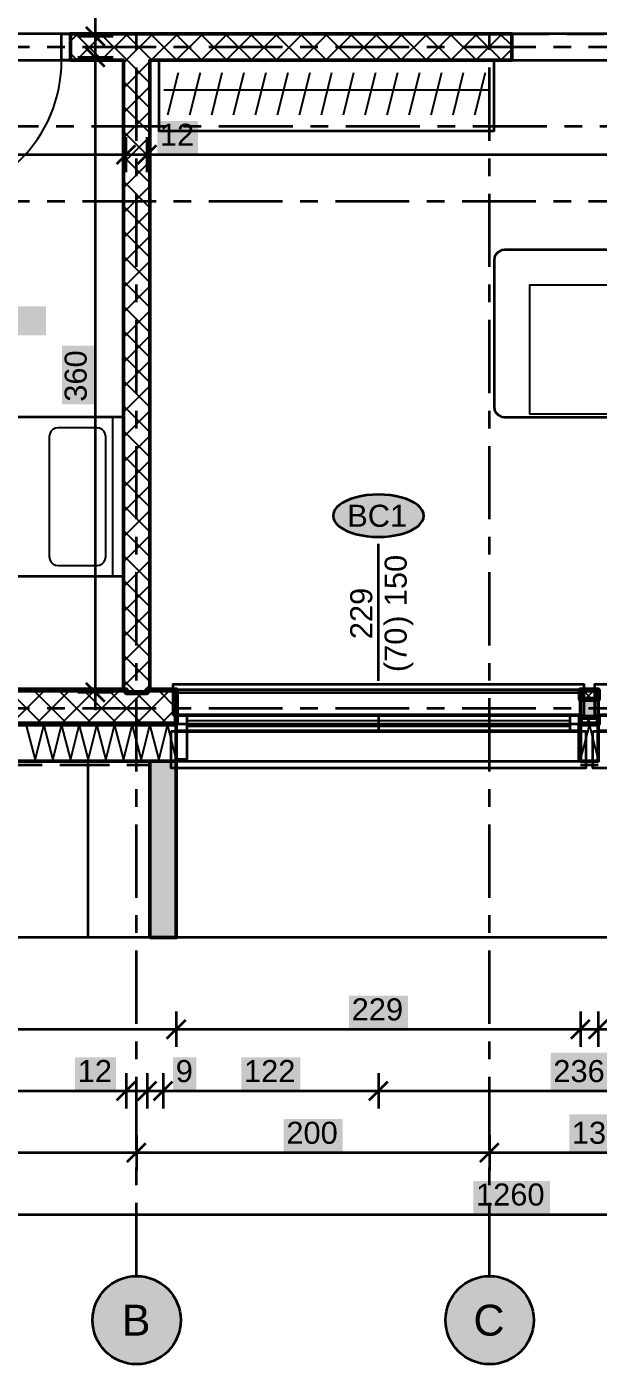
# Model space of a CAD drawing. Header units: metres. Extents: x -5.4 to 21.6, y -4.3 to 13.3.
# Drawn here: x 3.25 to 6.49, y -3.72 to 3.86 of the extents above; entities that cross this region are included whole.
import ezdxf

# ---------------------------------------------------------------- set-up
doc = ezdxf.new("R2010")
doc.units = ezdxf.units.M
for name, pattern in [('KRESKOWA', [5.25, 4.2, -1.05]), ('PUNKTOWA', [10.5, 8.4, -1.05, 0, -1.05]), ('PUNKTOWA_KROTKA', [6.3, 4.2, -1.05, 0, -1.05])]:
    doc.linetypes.add(name, pattern=pattern)
for name, color, linetype, lineweight in [('A-DRZWI', 3, 'Continuous', 35), ('A-KRESKOWANIE', 8, 'Continuous', 18), ('A-MASKA', 7, 'Continuous', 18), ('A-MEBLE', 8, 'Continuous', 18), ('A-NAD-CIECIEM', 8, 'KRESKOWA', 25), ('A-OKNA', 3, 'Continuous', 35), ('A-OPISY', 2, 'Continuous', 25), ('A-OSIE', 1, 'PUNKTOWA', 25), ('A-POMIESZCZENIA', 2, 'Continuous', 25), ('A-PRZEKROJE', 1, 'PUNKTOWA_KROTKA', 50), ('A-SCIANY-DZIAL', 7, 'Continuous', 35), ('A-SCIANY-IZOL', 4, 'Continuous', 35), ('A-SCIANY-KONSTR', 7, 'Continuous', 50), ('A-WIDOK', 7, 'Continuous', 25), ('A-WYMIARY', 1, 'Continuous', 25), ('A-WYPELNIENIA', 9, 'Continuous', 18)]:
    doc.layers.add(name, color=color, linetype=linetype, lineweight=lineweight)
doc.styles.add('PL_ARIAL', font='arial.ttf')

msp = doc.modelspace()

# ---------------------------------------------------------------- hatches: boundary and pattern name
at = {"layer": 'A-MASKA', "true_color": 0xffffff}
for points in [[(3.9915, 3.147), (4.2236, 3.147), (4.2236, 3.3295), (3.9915, 3.3295)], [(3.6345, 1.7234), (3.6345, 2.0566), (3.452, 2.0566), (3.452, 1.7234)], [(5.0784, -1.8125), (5.4116, -1.8125), (5.4116, -1.63), (5.0784, -1.63)], [(6.2208, -2.1625), (6.6342, -2.1625), (6.6342, -1.9525), (6.2208, -1.9525)], [(3.5264, -2.1625), (3.7585, -2.1625), (3.7585, -1.98), (3.5264, -1.98)], [(4.0815, -2.1625), (4.2125, -2.1625), (4.2125, -1.98), (4.0815, -1.98)], [(4.4684, -2.1625), (4.8016, -2.1625), (4.8016, -1.98), (4.4684, -1.98)], [(4.7084, -2.5125), (5.0416, -2.5125), (5.0416, -2.33), (4.7084, -2.33)], [(6.3258, -2.5125), (6.7392, -2.5125), (6.7392, -2.3025), (6.3258, -2.3025)], [(5.7829, -2.8625), (6.2171, -2.8625), (6.2171, -2.68), (5.7829, -2.68)]]:
    msp.add_hatch(color=7, dxfattribs=at).paths.add_polyline_path(points)
at = {"layer": 'A-OPISY', "true_color": 0xffffff}
msp.add_hatch(color=7, dxfattribs=at).paths.add_polyline_path([(5.5017, 1.0917), (5.4995, 1.1073), (5.493, 1.1227), (5.4822, 1.1376), (5.4673, 1.1517), (5.4487, 1.1647), (5.4265, 1.1765), (5.4013, 1.1869), (5.3734, 1.1956), (5.3432, 1.2025), (5.3114, 1.2076), (5.2785, 1.2106), (5.245, 1.2117), (5.2115, 1.2106), (5.1786, 1.2076), (5.1468, 1.2025), (5.1166, 1.1956), (5.0887, 1.1869), (5.0635, 1.1765), (5.0413, 1.1647), (5.0227, 1.1517), (5.0078, 1.1376), (4.997, 1.1227), (4.9905, 1.1073), (4.9883, 1.0917), (4.9905, 1.076), (4.997, 1.0606), (5.0078, 1.0457), (5.0227, 1.0317), (5.0413, 1.0186), (5.0635, 1.0068), (5.0887, 0.9965), (5.1166, 0.9877), (5.1468, 0.9808), (5.1786, 0.9758), (5.2115, 0.9727), (5.245, 0.9717), (5.2785, 0.9727), (5.3114, 0.9758), (5.3432, 0.9808), (5.3734, 0.9877), (5.4013, 0.9965), (5.4265, 1.0068), (5.4487, 1.0186), (5.4673, 1.0317), (5.4822, 1.0457), (5.493, 1.0606), (5.4995, 1.076)])
at = {"layer": 'A-OSIE', "true_color": 0xffffff}
for points in [[(4.125, -3.47), (4.1229, -3.4374), (4.1165, -3.4053), (4.106, -3.3743), (4.0915, -3.345), (4.0733, -3.3178), (4.0518, -3.2932), (4.0272, -3.2717), (4, -3.2535), (3.9707, -3.239), (3.9397, -3.2285), (3.9076, -3.2221), (3.875, -3.22), (3.8424, -3.2221), (3.8103, -3.2285), (3.7793, -3.239), (3.75, -3.2535), (3.7228, -3.2717), (3.6982, -3.2932), (3.6767, -3.3178), (3.6585, -3.345), (3.644, -3.3743), (3.6335, -3.4053), (3.6271, -3.4374), (3.625, -3.47), (3.6271, -3.5026), (3.6335, -3.5347), (3.644, -3.5657), (3.6585, -3.595), (3.6767, -3.6222), (3.6982, -3.6468), (3.7228, -3.6683), (3.75, -3.6865), (3.7793, -3.701), (3.8103, -3.7115), (3.8424, -3.7179), (3.875, -3.72), (3.9076, -3.7179), (3.9397, -3.7115), (3.9707, -3.701), (4, -3.6865), (4.0272, -3.6683), (4.0518, -3.6468), (4.0733, -3.6222), (4.0915, -3.595), (4.106, -3.5657), (4.1165, -3.5347), (4.1229, -3.5026)], [(6.125, -3.47), (6.1229, -3.4374), (6.1165, -3.4053), (6.106, -3.3743), (6.0915, -3.345), (6.0733, -3.3178), (6.0518, -3.2932), (6.0272, -3.2717), (6, -3.2535), (5.9707, -3.239), (5.9397, -3.2285), (5.9076, -3.2221), (5.875, -3.22), (5.8424, -3.2221), (5.8103, -3.2285), (5.7793, -3.239), (5.75, -3.2535), (5.7228, -3.2717), (5.6982, -3.2932), (5.6767, -3.3178), (5.6585, -3.345), (5.644, -3.3743), (5.6335, -3.4053), (5.6271, -3.4374), (5.625, -3.47), (5.6271, -3.5026), (5.6335, -3.5347), (5.644, -3.5657), (5.6585, -3.595), (5.6767, -3.6222), (5.6982, -3.6468), (5.7228, -3.6683), (5.75, -3.6865), (5.7793, -3.701), (5.8103, -3.7115), (5.8424, -3.7179), (5.875, -3.72), (5.9076, -3.7179), (5.9397, -3.7115), (5.9707, -3.701), (6, -3.6865), (6.0272, -3.6683), (6.0518, -3.6468), (6.0733, -3.6222), (6.0915, -3.595), (6.106, -3.5657), (6.1165, -3.5347), (6.1229, -3.5026)]]:
    msp.add_hatch(color=7, dxfattribs=at).paths.add_polyline_path(points)
at = {"layer": 'A-POMIESZCZENIA', "true_color": 0xffffff}
msp.add_hatch(color=7, dxfattribs=at).paths.add_polyline_path([(1.2942, 2.1145), (3.3608, 2.1145), (3.3608, 2.2795), (1.2942, 2.2795)])
at = {"layer": 'A-WYPELNIENIA', "true_color": 0x000000}
for points in [[(6.49, -0.05), (6.39, -0.05), (6.39, 0.05), (6.49, 0.05)], [(3.95, -1.3), (3.95, -0.3), (4.1, -0.3), (4.1, -0.32), (4.1, -1.3)]]:
    msp.add_hatch(color=7, dxfattribs=at).paths.add_polyline_path(points)

# ---------------------------------------------------------------- linework, layer by layer
at = {"layer": 'A-DRZWI', "lineweight": 35, "ltscale": 0.05}
msp.add_lwpolyline([(3.5, 3.675), (3.45, 3.675), (3.45, 3.825), (3.5, 3.825)], close=True, dxfattribs=at)
at = {"layer": 'A-DRZWI', "lineweight": 25, "ltscale": 0.05}
msp.add_arc((2.65, 3.675), 0.8, -90, 0, dxfattribs=at)
at = {"layer": 'A-KRESKOWANIE', "lineweight": 25, "ltscale": 0.05}
for points in [[(3.5, 3.7828), (3.5422, 3.825)], [(3.6789, 3.675), (3.5289, 3.825)], [(3.5336, 3.675), (3.6836, 3.825)], [(3.815, 3.6803), (3.6703, 3.825)], [(3.675, 3.675), (3.825, 3.825)], [(3.9618, 3.675), (3.8118, 3.825)], [(3.8314, 3.69), (3.9664, 3.825)], [(4.1032, 3.675), (3.9532, 3.825)], [(3.9578, 3.675), (4.1078, 3.825)], [(4.2446, 3.675), (4.0946, 3.825)], [(4.0993, 3.675), (4.2493, 3.825)], [(4.386, 3.675), (4.236, 3.825)], [(4.2407, 3.675), (4.3907, 3.825)], [(4.5274, 3.675), (4.3774, 3.825)], [(4.3821, 3.675), (4.5321, 3.825)], [(4.6689, 3.675), (4.5189, 3.825)], [(4.5235, 3.675), (4.6735, 3.825)], [(4.8103, 3.675), (4.6603, 3.825)], [(4.6649, 3.675), (4.8149, 3.825)], [(4.9517, 3.675), (4.8017, 3.825)], [(4.8064, 3.675), (4.9564, 3.825)], [(5.0931, 3.675), (4.9431, 3.825)], [(4.9478, 3.675), (5.0978, 3.825)], [(5.2345, 3.675), (5.0845, 3.825)], [(5.0892, 3.675), (5.2392, 3.825)], [(5.376, 3.675), (5.226, 3.825)], [(5.2306, 3.675), (5.3806, 3.825)], [(5.5174, 3.675), (5.3674, 3.825)], [(5.3721, 3.675), (5.5221, 3.825)], [(5.6588, 3.675), (5.5088, 3.825)], [(5.5135, 3.675), (5.6635, 3.825)], [(5.8002, 3.675), (5.6502, 3.825)], [(5.6549, 3.675), (5.8049, 3.825)], [(5.9417, 3.675), (5.7917, 3.825)], [(5.7963, 3.675), (5.9463, 3.825)], [(6, 3.7581), (5.9331, 3.825)], [(5.9377, 3.675), (6, 3.7373)], [(3.5375, 3.675), (3.5, 3.7125)], [(3.8, 3.6586), (3.8314, 3.69)], [(3.8, 3.5172), (3.95, 3.6672)], [(3.95, 3.5453), (3.815, 3.6803)], [(3.95, 3.4039), (3.8, 3.5539)], [(3.8, 3.3757), (3.95, 3.5257)], [(3.95, 3.2625), (3.8, 3.4125)], [(3.8, 3.2343), (3.95, 3.3843)], [(3.95, 3.1211), (3.8, 3.2711)], [(3.8, 3.0929), (3.95, 3.2429)], [(3.95, 2.9796), (3.8, 3.1296)], [(3.8, 2.9515), (3.95, 3.1015)], [(3.95, 2.8382), (3.8, 2.9882)], [(3.8, 2.8101), (3.95, 2.9601)], [(3.95, 2.6968), (3.8, 2.8468)], [(3.8, 2.6686), (3.95, 2.8186)], [(3.95, 2.5554), (3.8, 2.7054)], [(3.8, 2.5272), (3.95, 2.6772)], [(3.95, 2.414), (3.8, 2.564)], [(3.8, 2.3858), (3.95, 2.5358)], [(3.95, 2.2725), (3.8, 2.4225)], [(3.8, 2.2444), (3.95, 2.3944)], [(3.95, 2.1311), (3.8, 2.2811)], [(3.8, 2.1029), (3.95, 2.2529)], [(3.95, 1.9897), (3.8, 2.1397)], [(3.8, 1.9615), (3.95, 2.1115)], [(3.95, 1.8483), (3.8, 1.9983)], [(3.8, 1.8201), (3.95, 1.9701)], [(3.95, 1.7069), (3.8, 1.8569)], [(3.8, 1.6787), (3.95, 1.8287)], [(3.95, 1.5654), (3.8, 1.7154)], [(3.8, 1.5373), (3.95, 1.6873)], [(3.95, 1.424), (3.8, 1.574)], [(3.8, 1.3958), (3.95, 1.5458)], [(3.95, 1.2826), (3.8, 1.4326)], [(3.8, 1.2544), (3.95, 1.4044)], [(3.95, 1.1412), (3.8, 1.2912)], [(3.8, 1.113), (3.95, 1.263)], [(3.95, 0.9997), (3.8, 1.1497)], [(3.8, 0.9716), (3.95, 1.1216)], [(3.95, 0.8583), (3.8, 1.0083)], [(3.8, 0.8302), (3.95, 0.9802)], [(3.95, 0.7169), (3.8, 0.8669)], [(3.8, 0.6887), (3.95, 0.8387)], [(3.95, 0.5755), (3.8, 0.7255)], [(3.8, 0.5473), (3.95, 0.6973)], [(3.95, 0.4341), (3.8, 0.5841)], [(3.8, 0.4059), (3.95, 0.5559)], [(3.95, 0.2926), (3.8, 0.4426)], [(3.8, 0.2645), (3.95, 0.4145)], [(3.95, 0.1512), (3.8, 0.3012)], [(3.8, 0.123), (3.95, 0.273)], [(3.8698, 0.09), (3.8, 0.1598)], [(3.3427, -0.09), (3.1477, 0.105)], [(3.1627, -0.09), (3.3577, 0.105)], [(3.4841, -0.09), (3.2891, 0.105)], [(3.3041, -0.09), (3.4991, 0.105)], [(3.6255, -0.09), (3.4305, 0.105)], [(3.4455, -0.09), (3.6405, 0.105)], [(3.767, -0.09), (3.572, 0.105)], [(3.587, -0.09), (3.782, 0.105)], [(3.9084, -0.09), (3.7134, 0.105)], [(3.7284, -0.09), (3.9084, 0.09)], [(3.8698, -0.09), (4.0648, 0.105)], [(4.0498, -0.09), (3.8698, 0.09)], [(3.9084, 0.09), (3.95, 0.1316)], [(4.1, 0.0012), (3.9962, 0.105)], [(6.4554, 0.05), (6.4004, 0.105)], [(6.414, 0.05), (6.469, 0.105)], [(4.0112, -0.09), (4.1, -0.0012)], [(6.454, -0.09), (6.414, -0.05)], [(6.4154, -0.09), (6.4554, -0.05)], [(3.25, -0.0975), (3.3, -0.2925), (3.35, -0.0975), (3.4, -0.2925), (3.45, -0.0975), (3.5, -0.2925), (3.55, -0.0975), (3.6, -0.2925), (3.65, -0.0975), (3.7, -0.2925), (3.75, -0.0975), (3.8, -0.2925), (3.85, -0.0975), (3.9, -0.2925), (3.95, -0.0975), (4, -0.2925), (4.05, -0.0975), (4.1, -0.2925)], [(6.39, -0.2925), (6.44, -0.0975), (6.49, -0.2925), (6.49, -0.2925)]]:
    msp.add_lwpolyline(points, dxfattribs=at)
at = {"layer": 'A-MEBLE', "lineweight": 35, "ltscale": 0.05}
for points in [[(5.9, 3.675), (4, 3.675), (4, 3.275), (5.9, 3.275)], [(5.96, 2.6), (5.9415, 2.5971), (5.9247, 2.5885), (5.9115, 2.5753), (5.9029, 2.5585), (5.9, 2.54), (5.9, 1.71), (5.9029, 1.6915), (5.9115, 1.6747), (5.9247, 1.6615), (5.9415, 1.6529), (5.96, 1.65), (8.44, 1.65), (8.4585, 1.6529), (8.4753, 1.6615), (8.4885, 1.6747), (8.4971, 1.6915), (8.5, 1.71), (8.5, 2.54), (8.4971, 2.5585), (8.4885, 2.5753), (8.4753, 2.5885), (8.4585, 2.5971), (8.44, 2.6)], [(3.8, 0.75), (3.8, 1.65), (1.8, 1.65), (1.8, 0.75)]]:
    msp.add_lwpolyline(points, close=True, dxfattribs=at)
at = {"layer": 'A-MEBLE', "lineweight": 25, "ltscale": 0.05}
for points in [[(4.11, 3.603), (4.05, 3.363)], [(4.2343, 3.603), (4.1743, 3.363)], [(4.3586, 3.603), (4.2986, 3.363)], [(4.4829, 3.603), (4.4229, 3.363)], [(4.6071, 3.603), (4.5471, 3.363)], [(4.7314, 3.603), (4.6714, 3.363)], [(4.8557, 3.603), (4.7957, 3.363)], [(4.98, 3.603), (4.92, 3.363)], [(5.1043, 3.603), (5.0443, 3.363)], [(5.2286, 3.603), (5.1686, 3.363)], [(5.3529, 3.603), (5.2929, 3.363)], [(5.4771, 3.603), (5.4171, 3.363)], [(5.6014, 3.603), (5.5414, 3.363)], [(5.7257, 3.603), (5.6657, 3.363)], [(5.85, 3.603), (5.79, 3.363)], [(5.87, 3.505), (4.03, 3.505)], [(3.74, 0.75), (3.74, 1.65)]]:
    msp.add_lwpolyline(points, dxfattribs=at)
for points in [[(8.3, 2.4), (6.1, 2.4), (6.1, 1.67), (8.3, 1.67)], [(3.7, 1.54), (3.6976, 1.5555), (3.6905, 1.5694), (3.6794, 1.5805), (3.6655, 1.5876), (3.65, 1.59), (3.43, 1.59), (3.4145, 1.5876), (3.4006, 1.5805), (3.3895, 1.5694), (3.3824, 1.5555), (3.38, 1.54), (3.38, 0.86), (3.3824, 0.8445), (3.3895, 0.8306), (3.4006, 0.8195), (3.4145, 0.8124), (3.43, 0.81), (3.65, 0.81), (3.6655, 0.8124), (3.6794, 0.8195), (3.6905, 0.8306), (3.6976, 0.8445), (3.7, 0.86)]]:
    msp.add_lwpolyline(points, close=True, dxfattribs=at)
at = {"layer": 'A-NAD-CIECIEM', "linetype": 'KRESKOWA', "lineweight": 35, "ltscale": 0.05, "flags": 128}
for points in [[(6, 3.825), (8.4, 3.825)], [(6, 3.675), (8.4, 3.675)], [(-0.2795, -0.32), (3.5995, -0.32)], [(3.9495, -1.3), (3.6, -1.3), (3.6, -0.32), (3.9495, -0.32)], [(6.3905, -0.32), (6.4895, -0.32)], [(3.5995, -1.3), (-0.2795, -1.3)], [(11.1195, -1.3), (4.1005, -1.3)]]:
    msp.add_lwpolyline(points, dxfattribs=at)
at = {"layer": 'A-OKNA', "lineweight": 35, "ltscale": 0.05}
for points in [[(4.08, -0.04), (6.41, -0.04), (6.41, 0.135), (4.08, 0.135)], [(6.47, -0.04), (8.75, -0.04), (8.75, 0.135), (6.47, 0.135)], [(4.07, -0.13), (6.42, -0.13), (6.42, -0.34), (4.07, -0.34)], [(6.46, -0.13), (8.76, -0.13), (8.76, -0.34), (6.46, -0.34)]]:
    msp.add_lwpolyline(points, close=True, dxfattribs=at)
at = {"layer": 'A-OKNA', "lineweight": 50, "ltscale": 0.05}
for points in [[(4.1, -0.04), (6.39, -0.04), (6.39, -0.13), (4.1, -0.13)], [(6.49, -0.04), (8.73, -0.04), (8.73, -0.13), (6.49, -0.13)]]:
    msp.add_lwpolyline(points, close=True, dxfattribs=at)
at = {"layer": 'A-OKNA', "lineweight": 35, "ltscale": 0.05}
for points in [[(4.16, -0.04), (4.16, -0.13)], [(5.245, -0.04), (5.245, -0.13)], [(6.33, -0.04), (6.33, -0.13)]]:
    msp.add_lwpolyline(points, dxfattribs=at)
at = {"layer": 'A-OKNA', "lineweight": 25, "ltscale": 0.05}
for points in [[(4.16, -0.0688), (6.33, -0.0688)], [(4.16, -0.1012), (6.33, -0.1012)]]:
    msp.add_lwpolyline(points, dxfattribs=at)
at = {"layer": 'A-OPISY', "lineweight": 35, "ltscale": 0.05}
msp.add_lwpolyline([(5.5017, 1.0917), (5.4995, 1.1073), (5.493, 1.1227), (5.4822, 1.1376), (5.4673, 1.1517), (5.4487, 1.1647), (5.4265, 1.1765), (5.4013, 1.1869), (5.3734, 1.1956), (5.3432, 1.2025), (5.3114, 1.2076), (5.2785, 1.2106), (5.245, 1.2117), (5.2115, 1.2106), (5.1786, 1.2076), (5.1468, 1.2025), (5.1166, 1.1956), (5.0887, 1.1869), (5.0635, 1.1765), (5.0413, 1.1647), (5.0227, 1.1517), (5.0078, 1.1376), (4.997, 1.1227), (4.9905, 1.1073), (4.9883, 1.0917), (4.9905, 1.076), (4.997, 1.0606), (5.0078, 1.0457), (5.0227, 1.0317), (5.0413, 1.0186), (5.0635, 1.0068), (5.0887, 0.9965), (5.1166, 0.9877), (5.1468, 0.9808), (5.1786, 0.9758), (5.2115, 0.9727), (5.245, 0.9717), (5.2785, 0.9727), (5.3114, 0.9758), (5.3432, 0.9808), (5.3734, 0.9877), (5.4013, 0.9965), (5.4265, 1.0068), (5.4487, 1.0186), (5.4673, 1.0317), (5.4822, 1.0457), (5.493, 1.0606), (5.4995, 1.076)], close=True, dxfattribs=at)
at = {"layer": 'A-OSIE', "linetype": 'PUNKTOWA', "lineweight": 35, "ltscale": 0.049441, "flags": 128}
for points in [[(3.875, -3.22), (3.875, 12.25)], [(5.875, -3.22), (5.875, 12.25)]]:
    msp.add_lwpolyline(points, dxfattribs=at)
at = {"layer": 'A-OSIE', "linetype": 'PUNKTOWA', "lineweight": 35, "ltscale": 0.049651, "flags": 128}
for points in [[(-4.32, 3.75), (20.6, 3.75)], [(-4.32, 2.875), (20.6, 2.875)], [(-4.32, 0), (20.6, 0)]]:
    msp.add_lwpolyline(points, dxfattribs=at)
at = {"layer": 'A-OSIE', "linetype": 'Continuous', "lineweight": 35, "ltscale": 0.05}
for centre in [(3.875, -3.47), (5.875, -3.47)]:
    msp.add_circle(centre, 0.25, dxfattribs=at)
at = {"layer": 'A-PRZEKROJE', "linetype": 'PUNKTOWA', "lineweight": 35, "ltscale": 0.05, "flags": 128}
msp.add_lwpolyline([(-5.02, 3.3007), (21.3, 3.3007)], dxfattribs=at)
at = {"layer": 'A-SCIANY-DZIAL', "lineweight": 50, "ltscale": 0.05}
msp.add_lwpolyline([(3.5, 3.675), (3.5, 3.675), (3.5, 3.825), (3.5, 3.825), (3.5, 3.825), (6, 3.825), (6, 3.825), (6, 3.825), (6, 3.675), (6, 3.675), (6, 3.675), (3.95, 3.675), (3.95, 3.675), (3.95, 3.675), (3.95, 3.675), (3.95, 3.675), (3.95, 3.675), (3.95, 3.675), (3.95, 3.675), (3.95, 3.675), (3.95, 3.675), (3.95, 3.675), (3.95, 3.675), (3.95, 3.675), (3.95, 3.675), (3.95, 3.675), (3.95, 3.675), (3.95, 3.675), (3.95, 0.105), (3.95, 0.105), (3.95, 0.105), (3.95, 0.105), (3.935, 0.105), (3.935, 0.105), (3.935, 0.105), (3.935, 0.105), (3.935, 0.105), (3.935, 0.105), (3.935, 0.105), (3.935, 0.105), (3.935, 0.105), (3.935, 0.105), (3.935, 0.105), (3.935, 0.105), (3.935, 0.105), (3.935, 0.105), (3.935, 0.105), (3.935, 0.105), (3.935, 0.105), (3.935, 0.09), (3.935, 0.09), (3.935, 0.09), (3.935, 0.09), (3.935, 0.09), (3.815, 0.09), (3.815, 0.09), (3.815, 0.09), (3.815, 0.09), (3.815, 0.09), (3.815, 0.105), (3.815, 0.105), (3.815, 0.105), (3.815, 0.105), (3.815, 0.105), (3.815, 0.105), (3.815, 0.105), (3.815, 0.105), (3.815, 0.105), (3.815, 0.105), (3.815, 0.105), (3.815, 0.105), (3.815, 0.105), (3.815, 0.105), (3.815, 0.105), (3.815, 0.105), (3.815, 0.105), (3.8, 0.105), (3.8, 0.105), (3.8, 0.105), (3.8, 0.105), (3.8, 0.105), (3.8, 3.675), (3.8, 3.675), (3.8, 3.675), (3.8, 3.675), (3.8, 3.675), (3.8, 3.675), (3.8, 3.675), (3.8, 3.675), (3.8, 3.675), (3.8, 3.675), (3.8, 3.675), (3.8, 3.675), (3.8, 3.675), (3.8, 3.675), (3.8, 3.675), (3.8, 3.675), (3.8, 3.675), (3.5, 3.675)], close=True, dxfattribs=at)
at = {"layer": 'A-SCIANY-IZOL', "lineweight": 50, "ltscale": 0.05}
msp.add_lwpolyline([(-0.09, -0.09), (4.1, -0.09), (4.1, -0.09), (4.1, -0.09), (4.1, -0.3), (4.1, -0.3), (4.1, -0.3), (4.1, -0.3), (-0.3, -0.3)], dxfattribs=at)
msp.add_lwpolyline([(6.39, -0.09), (6.39, -0.09), (6.39, -0.09), (6.49, -0.09), (6.49, -0.09), (6.49, -0.09), (6.49, -0.09), (6.49, -0.3), (6.49, -0.3), (6.49, -0.3), (6.49, -0.3), (6.39, -0.3), (6.39, -0.3), (6.39, -0.3)], close=True, dxfattribs=at)
at = {"layer": 'A-SCIANY-KONSTR', "lineweight": 70, "ltscale": 0.05}
msp.add_lwpolyline([(0.105, 0.105), (3.815, 0.105), (3.815, 0.105), (3.815, 0.105), (3.815, 0.105), (3.815, 0.09), (3.815, 0.09), (3.815, 0.09), (3.815, 0.09), (3.815, 0.09), (3.815, 0.09), (3.815, 0.09), (3.815, 0.09), (3.815, 0.09), (3.815, 0.09), (3.815, 0.09), (3.815, 0.09), (3.815, 0.09), (3.815, 0.09), (3.815, 0.09), (3.815, 0.09), (3.815, 0.09), (3.935, 0.09), (3.935, 0.09), (3.935, 0.09), (3.935, 0.09), (3.935, 0.09), (3.935, 0.09), (3.935, 0.09), (3.935, 0.09), (3.935, 0.09), (3.935, 0.09), (3.935, 0.09), (3.935, 0.09), (3.935, 0.09), (3.935, 0.09), (3.935, 0.09), (3.935, 0.09), (3.935, 0.09), (3.935, 0.105), (3.935, 0.105), (3.935, 0.105), (3.935, 0.105), (4.1, 0.105), (4.1, 0.105), (4.1, 0.105), (4.1, -0.09), (4.1, -0.09), (4.1, -0.09), (-0.09, -0.09)], dxfattribs=at)
for points in [[(6.39, 0.105), (6.39, 0.105), (6.49, 0.105), (6.49, 0.105), (6.49, 0.105), (6.49, 0.05), (6.49, 0.05), (6.49, 0.05), (6.39, 0.05), (6.39, 0.05), (6.39, 0.05), (6.39, 0.105)], [(6.39, -0.05), (6.39, -0.05), (6.49, -0.05), (6.49, -0.05), (6.49, -0.05), (6.49, -0.09), (6.49, -0.09), (6.49, -0.09), (6.39, -0.09), (6.39, -0.09), (6.39, -0.09), (6.39, -0.05)]]:
    msp.add_lwpolyline(points, close=True, dxfattribs=at)
at = {"layer": 'A-SCIANY-KONSTR', "lineweight": 50, "ltscale": 0.05}
for points in [[(6.39, 0.05), (6.39, 0.05), (6.39, 0.05), (6.49, 0.05), (6.49, 0.05), (6.49, 0.05), (6.49, -0.05), (6.49, -0.05), (6.49, -0.05), (6.39, -0.05), (6.39, -0.05), (6.39, -0.05)], [(3.95, -1.3), (3.95, -1.3), (3.95, -0.3), (3.95, -0.3), (3.95, -0.3), (4.1, -0.3), (4.1, -0.3), (4.1, -0.3), (4.1, -1.3), (4.1, -1.3), (4.1, -1.3), (3.95, -1.3)]]:
    msp.add_lwpolyline(points, close=True, dxfattribs=at)
at = {"layer": 'A-WIDOK', "lineweight": 35, "ltscale": 0.05}
for points in [[(3.5995, -1.3), (-1.8, -1.3), (-1.8, 5.125), (-0.3005, 5.125)], [(3.4995, 3.825), (2.6005, 3.825)], [(8.3995, 3.825), (6.0005, 3.825)], [(2.6005, 3.675), (3.4995, 3.675)], [(6.0005, 3.675), (8.3995, 3.675)], [(6.3895, 0.105), (4.1005, 0.105)], [(4.1005, 0.09), (6.3895, 0.09)], [(6.3895, -0.09), (4.1005, -0.09)], [(4.16, -0.0905), (4.16, -0.29), (4.1005, -0.29)], [(6.3895, -0.29), (6.38, -0.29), (6.38, -0.0905)], [(3.9495, -1.3), (3.6, -1.3), (3.6, -0.3005)], [(4.1005, -0.3), (6.3895, -0.3)], [(11.1195, -1.3), (4.1005, -1.3)]]:
    msp.add_lwpolyline(points, dxfattribs=at)
at = {"layer": 'A-WYMIARY', "lineweight": 35, "ltscale": 0.05}
for points in [[(3.642, -0.01), (3.642, 8.76)], [(3.742, 3.81), (3.542, 3.81)], [(3.695, 3.757), (3.589, 3.863)], [(3.695, 3.637), (3.589, 3.743)], [(3.742, 3.69), (3.542, 3.69)], [(3.762, 3.0865), (3.868, 3.1925)], [(3.815, 3.0395), (3.815, 3.2395)], [(3.882, 3.0865), (3.988, 3.1925)], [(3.935, 3.0395), (3.935, 3.2395)], [(-0.01, 3.1395), (12.01, 3.1395)], [(5.245, 0.155), (5.245, 0.9317)], [(3.742, 0.09), (3.542, 0.09)], [(3.695, 0.037), (3.589, 0.143)], [(4.1, -1.72), (4.1, -1.92)], [(6.39, -1.72), (6.39, -1.92)], [(6.49, -1.72), (6.49, -1.92)], [(-0.4, -1.82), (12.4, -1.82)], [(4.047, -1.873), (4.153, -1.767)], [(6.337, -1.873), (6.443, -1.767)], [(6.437, -1.873), (6.543, -1.767)], [(3.762, -2.223), (3.868, -2.117)], [(3.815, -2.07), (3.815, -2.27)], [(3.882, -2.223), (3.988, -2.117)], [(3.935, -2.07), (3.935, -2.27)], [(3.972, -2.223), (4.078, -2.117)], [(4.025, -2.07), (4.025, -2.27)], [(5.192, -2.223), (5.298, -2.117)], [(5.245, -2.07), (5.245, -2.27)], [(-0.4, -2.17), (12.4, -2.17)], [(3.875, -2.42), (3.875, -2.62)], [(5.875, -2.42), (5.875, -2.62)], [(3.822, -2.573), (3.928, -2.467)], [(5.822, -2.573), (5.928, -2.467)], [(-0.1, -2.52), (12.1, -2.52)], [(-0.4, -2.87), (12.4, -2.87)]]:
    msp.add_lwpolyline(points, dxfattribs=at)

# ---------------------------------------------------------------- texts
at = {"layer": 'A-OPISY', "style": 'PL_ARIAL'}
msp.add_text('BC1', height=0.125, dxfattribs=at).set_placement((5.0683, 1.0292))
at = {"layer": 'A-OSIE', "style": 'PL_ARIAL'}
for s, p in [('B', (3.7902, -3.5575)), ('C', (5.7831, -3.5575))]:
    msp.add_text(s, height=0.175, dxfattribs=at).set_placement(p)
at = {"layer": 'A-WYMIARY', "style": 'PL_ARIAL'}
for s, p in [('12', (4.0065, 3.1895)), ('229', (5.0934, -1.77)), ('12', (3.5414, -2.12)), ('9', (4.0965, -2.12)), ('122', (4.4834, -2.12)), ('236', (6.2358, -2.12)), ('200', (4.7234, -2.47)), ('131', (6.3408, -2.47)), ('1260', (5.7979, -2.82))]:
    msp.add_text(s, height=0.125, dxfattribs=at).set_placement(p)
for s, p in [('360', (3.592, 1.7384)), ('150', (5.405, 0.5786)), ('229', (5.21, 0.3918)), (') ', (5.405, 0.4676)), ('(70', (5.405, 0.205))]:
    msp.add_text(s, height=0.125, rotation=90, dxfattribs=at).set_placement(p)

doc.saveas('drawing.dxf')
